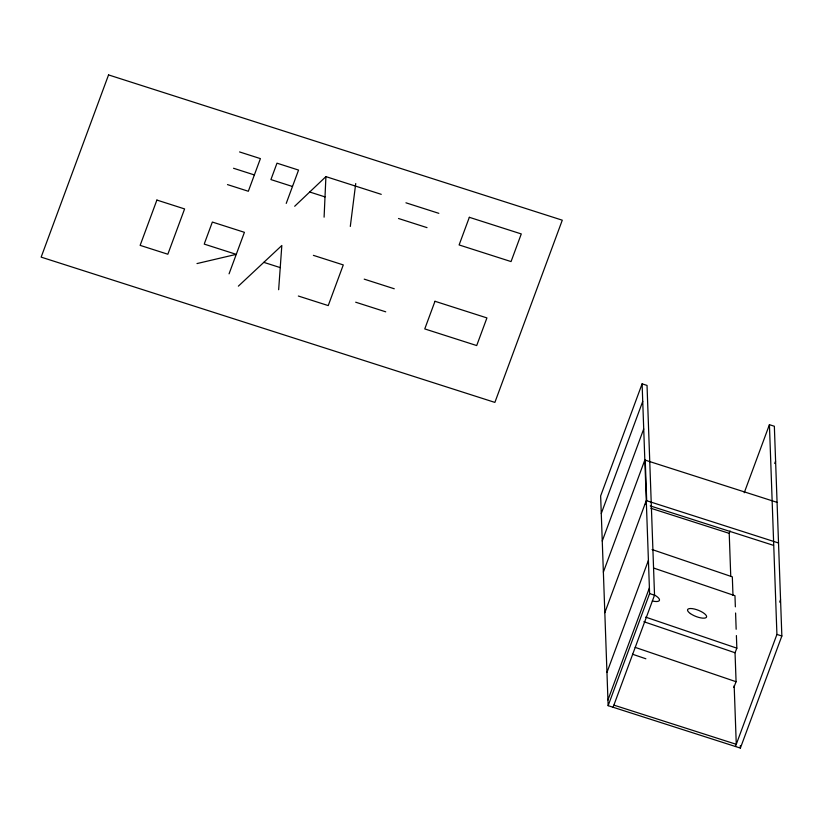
<?xml version="1.0" encoding="UTF-8"?>
<svg xmlns="http://www.w3.org/2000/svg" width="823" height="823" viewBox="0 0 823 823"><rect width="100%" height="100%" fill="white"/><g stroke="black" fill="none" stroke-linecap="round" stroke-linejoin="round"><path stroke-width="1.23" d="M324.097 217.169L325.918 176.626L381.255 194.341M278.647 289.717L281.826 245.511L238.361 286.157M350.3 226.448L355.731 183.508M204.474 243.351L212.355 222.056L244.421 232.323L229.061 273.833M286.229 203.404L298.554 170.083L276.991 163.17L270.921 179.579L292.484 186.492M613.073 707.327L654.532 595.163L647.032 385.421L642.105 383.847L600.646 495.93L608.146 705.671L740.391 748.086L781.85 636.004L774.35 426.252L769.423 424.678L744.239 492.751M601.274 513.49L642.732 401.408M602.251 541.03L643.72 428.948M603.362 572.108L644.831 460.016L777.066 502.359M604.823 612.682L646.281 500.6L778.527 542.985M645.376 504.334L646.693 500.775L645.242 460.15M606.952 672.442L648.421 560.36M607.94 699.982L649.398 587.9M608.146 705.671L649.604 593.589L642.105 383.847M730.762 576.481L729.219 533.355L730.104 530.969M774.7 463.472L775.595 461.065M779.659 602.117L780.554 599.71M735.464 746.512L776.922 634.42L769.423 424.678M733.838 687.431L736.081 681.722L735.042 652.752L736.842 648.164L736.39 635.562M294.685 206.264L325.918 176.626M196.995 263.566L236.263 254.358L204.197 244.092M405.945 202.808L438.824 213.332M239.565 151.936L260.407 158.613L248.33 191.265L227.487 184.599M398.507 218.496L427.024 227.632M309.715 192.006L325.013 196.903M233.526 168.262L254.369 174.939M313.388 255.356L343.284 264.924L328.233 305.59L298.348 296.023M364.208 279.141L394.258 288.77M263.813 262.352L280.242 267.609M355.68 302.206L385.73 311.824M650.252 505.898L773.548 545.371M650.89 508.275L729.219 533.355M649.604 593.589L654.532 595.163M776.922 634.42L781.85 636.004M613.886 705.126L736.276 744.311L734.178 685.734M652.083 549.538L732.326 576.851L732.984 595.379M653.513 568.004L734.97 595.729L735.361 606.839M645.664 617.127L736.842 648.164M643.864 621.715L735.042 652.752M635.171 647.372L736.081 681.722M632.486 654.223L645.86 658.77M735.587 613.012L736.163 629.266M740.299 745.587L740.391 748.086M654.47 595.008A10.514 3.436 21.4 0 1 659.449 600.348A10.514 3.436 21.4 0 1 652.33 600.985M108.554 74.914L41.15 257.126L494.88 402.406L562.284 220.194L108.554 74.914M156.895 200.061L140.136 245.367L167.841 254.235L184.599 208.929L156.895 200.061M434.986 301.28L424.761 328.922L476.702 345.557L486.928 317.915L434.986 301.28M469.336 217.303L459.111 244.945L511.052 261.58L521.278 233.938L469.336 217.303M690.394 613.577A10.174 3.323 21.4 0 0 706.319 617.415A10.174 3.323 21.4 0 0 694.468 609.041A10.174 3.323 21.4 0 0 690.394 613.577"/></g></svg>
